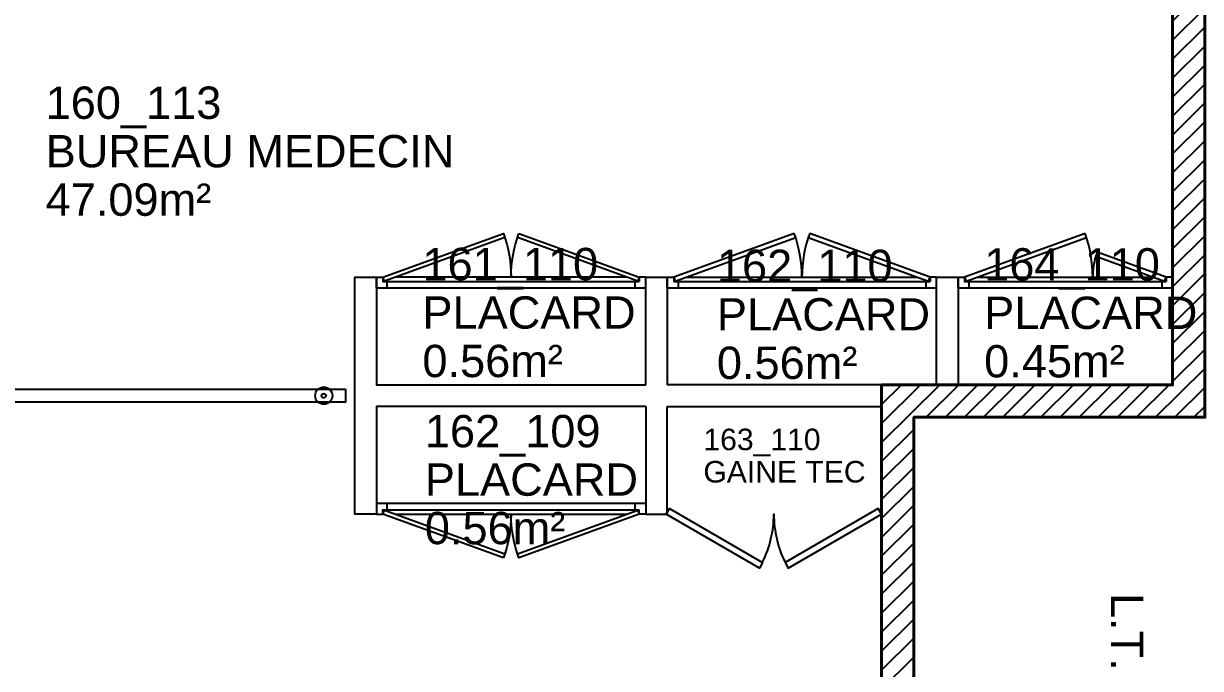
# Model space of a CAD drawing. Header units: metres. Extents: x -8 to 211, y -5 to 120.
# Drawn here: x 159.61 to 165.07, y 109.06 to 112.05 of the extents above; entities that cross this region are included whole.
import ezdxf

# ---------------------------------------------------------------- set-up
doc = ezdxf.new("R2010")
doc.units = ezdxf.units.M
doc.header["$LTSCALE"] = 0.8
doc.header["$MEASUREMENT"] = 0
doc.layers.get('0').update_dxf_attribs({"linetype": 'CONTINUOUS'})
for name, color, linetype in [('A_AGENC', 204, 'CONTINUOUS'), ('A_EQMP', 142, 'CONTINUOUS'), ('A_Etiqu_Gaine', 7, 'CONTINUOUS'), ('A_Etiqu_Gaine_ancien', 7, 'CONTINUOUS'), ('A_Etiqu_Gaine_code', 7, 'CONTINUOUS'), ('A_Etiqu_Local', 7, 'CONTINUOUS'), ('A_Etiqu_Nouveaux locaux', 140, 'CONTINUOUS'), ('A_HACH_STRUC', 7, 'CONTINUOUS'), ('A_MURS_CLOI', 7, 'CONTINUOUS'), ('T-pièces 50', 7, 'CONTINUOUS')]:
    doc.layers.add(name, color=color, linetype=linetype)
doc.layers.add('A_MURS_STRU', color=7, linetype='CONTINUOUS', lineweight=40)
doc.styles.add('ARIAL', font='arial.ttf')
doc.styles.add('Attribut', font='arial.ttf')

# ---------------------------------------------------------------- blocks, each defined once
blk = doc.blocks.new('A_Etiqu_Local')
at = {"style": 'Attribut', "flags": 1}
for tag, p in [('CODE_HOPITAL', (-0.4463, 1.632)), ('CODE_SITE', (-0.4463, 1.407)), ('CODE_BATIMENT', (-0.4463, 1.182)), ('CODE_SECTEUR', (-0.4463, 0.957)), ('CODE_ETAGE', (-0.4463, 0.732)), ('NOM_NORMALISE', (-0.4463, -0.843)), ('SECTEUR_ACTIVITE', (-0.4463, -1.068)), ('SOUS_SECTEUR_ACTIVITE', (-0.4463, -1.293)), ('VOLUME', (-0.4463, -1.518)), ('SERVICE', (-0.4463, -1.743)), ('CODE_UG', (-0.4463, -1.968)), ('CODE_UA', (-0.4463, -2.193)), ('CODE_POLE', (-0.4463, -2.418)), ('OCCUPANT_EXTERNE', (-0.4463, -2.643)), ('DISPONIBILITE', (-0.4463, -2.868)), ('ACCES_HANDICAPES', (-0.4463, -3.093)), ('NATURE_SOL', (-0.4463, -3.318)), ('RISQUE_LABORATOIRE', (-0.4463, -3.543)), ('AMIANTE', (-0.4463, -3.768))]:
    blk.add_attdef(tag, p, '', height=0.15, dxfattribs=at)
at = {"layer": 'A_Etiqu_Local', "style": 'Attribut'}
for tag, p in [('CODE_PIECE', (-0.4463, 0.282)), ('NOM_USAGE', (-0.4463, 0.057)), ('SURFACE', (-0.4463, -0.168))]:
    blk.add_attdef(tag, p, '', height=0.15, dxfattribs=at)
blk = doc.blocks.new('A_Etiqu_Gaine')
at = {"style": 'Attribut', "flags": 1}
for tag, p in [('CODE_HOPITAL', (-0.4323, 0.8651)), ('CODE_SITE', (-0.4323, 0.7151)), ('CODE_BATIMENT', (-0.4323, 0.5651)), ('CODE_SECTEUR', (-0.4323, 0.4151)), ('CODE_ETAGE', (-0.4323, 0.2651)), ('NOM_NORMALISE', (-0.4323, -0.3349)), ('SECTEUR_ACTIVITE', (-0.4323, -0.4849)), ('SOUS_SECTEUR_ACTIVITE', (-0.4323, -0.6349)), ('SURFACE', (-0.4323, -0.7849)), ('CODE_UG', (-0.4323, -0.9349)), ('CODE_POLE', (-0.4323, -1.0849)), ('AMIANTE', (-0.4323, -1.2349))]:
    blk.add_attdef(tag, p, '', height=0.1, dxfattribs=at)
at = {"layer": 'A_Etiqu_Gaine', "style": 'Attribut'}
blk.add_attdef('NOM_USAGE', (-0.4323, -0.1849), '', height=0.1, dxfattribs=at)
at = {"layer": 'A_Etiqu_Gaine_ancien', "style": 'Attribut'}
blk.add_attdef('CODE_PIECE_ANCIEN', (-0.4323, 0.1151), '', height=0.1, dxfattribs=at)
at = {"layer": 'A_Etiqu_Gaine_code', "style": 'Attribut'}
blk.add_attdef('CODE_PIECE', (-0.4323, -0.0349), '', height=0.1, dxfattribs=at)

msp = doc.modelspace()

# ---------------------------------------------------------------- hatches: boundary and pattern name
at = {"layer": 'A_HACH_STRUC'}
h = msp.add_hatch(dxfattribs=at)
h.set_pattern_fill('ANSI31', color=8, scale=0.5, angle=359.7696, style=0)
h.set_pattern_definition([(44.7696, (163.590596, 106.849466), (-0.0440161, 0.04437154), [])])
h.paths.add_polyline_path([(166.8412, 115.0495), (166.5912, 115.0495), (166.4912, 115.0495), (166.4912, 114.9495), (166.5912, 114.9493), (166.5912, 107.4495), (166.8412, 107.4495), (166.8412, 110.5883), (166.8412, 111.4183)])
h.paths.add_polyline_path([(166.9401, 107.2873), (166.9412, 107.4495), (166.1412, 107.4495), (166.1412, 107.2495), (166.1412, 106.8495), (166.9401, 106.8495)])
h.paths.add_polyline_path([(166.1412, 107.4495), (163.7406, 107.4495), (163.7406, 110.2243), (164.9412, 110.2243), (165.0912, 110.2243), (165.0912, 114.9493), (164.9412, 114.9493), (164.9412, 114.7495), (164.9412, 110.3743), (163.5906, 110.3743), (163.5906, 110.2743), (163.5906, 107.2495), (163.6906, 107.2495), (166.1412, 107.2495)])
h.paths.add_polyline_path([(166.7134, 110.6865), (167.518, 110.6865), (167.518, 110.8416), (166.7134, 110.8416)], flags=9)
h.paths.add_polyline_path([(166.7072, 110.8043), (167.3152, 110.8043), (167.3152, 110.9965), (166.7072, 110.9965)], flags=9)
h.paths.add_polyline_path([(164.0281, 110.5928), (165.0955, 110.5928), (165.0955, 110.8255), (164.0281, 110.8255)], flags=25)

# ---------------------------------------------------------------- linework, layer by layer
at = {"layer": 'A_AGENC', "color": 8}
for p, q in [((162.4074, 110.8743), (161.3344, 110.8743)), ((162.6844, 110.8743), (163.7574, 110.8743)), ((164.0344, 110.8743), (164.8527, 110.8743)), ((161.3344, 109.7743), (162.4074, 109.7743))]:
    msp.add_line(p, q, dxfattribs=at)
for points in [[(161.2759, 110.8743), (161.835, 111.0778), (161.8419, 111.059), (161.2828, 110.8555)], [(161.9068, 111.0778), (162.4659, 110.8743), (162.4591, 110.8555), (161.9, 111.059)], [(163.185, 111.0778), (162.6259, 110.8743), (162.6328, 110.8555), (163.1919, 111.059)], [(163.8159, 110.8743), (163.2568, 111.0778), (163.25, 111.059), (163.8091, 110.8555)], [(164.535, 111.0778), (163.9759, 110.8743), (163.9828, 110.8555), (164.5419, 111.059)], [(164.9112, 110.8743), (164.5914, 110.9907), (164.5846, 110.9719), (164.9044, 110.8555)], [(161.835, 109.5708), (161.2759, 109.7743), (161.2828, 109.7931), (161.8419, 109.5896)], [(162.4659, 109.7743), (161.9068, 109.5708), (161.9, 109.5896), (162.4591, 109.7931)], [(163.0385, 109.5503), (163.0235, 109.5243), (162.5905, 109.7743), (162.6055, 109.8003)], [(163.5895, 109.7737), (163.5755, 109.8003), (163.1425, 109.5503), (163.1575, 109.5243)]]:
    msp.add_lwpolyline(points, close=True, dxfattribs=at)
for points in [[(161.835, 111.0778, -0.087489), (161.8709, 110.8743, -0.087489), (161.9068, 111.0778)], [(163.2568, 111.0778, 0.087489), (163.2209, 110.8743, 0.087489), (163.185, 111.0778)], [(164.5846, 110.9719, 0.077451), (164.5709, 110.8743, 0.087489), (164.535, 111.0778)], [(161.9068, 109.5708, -0.087489), (161.8709, 109.7743, -0.087489), (161.835, 109.5708)], [(163.0377, 109.5507, 0.116138), (163.0905, 109.7737, 0.112031), (163.1425, 109.5503)]]:
    msp.add_lwpolyline(points, format="xyb", dxfattribs=at)
for points in [[(162.4959, 110.8243), (161.2459, 110.8243), (161.2459, 110.8743), (161.2759, 110.8743), (161.2759, 110.8543), (162.4659, 110.8543)], [(161.2959, 110.8243), (161.2959, 110.8543)], [(162.4459, 110.8543), (162.4459, 110.8243)], [(162.4959, 110.8243), (162.4959, 110.8743), (162.4659, 110.8743), (162.4659, 110.8543)], [(163.8459, 110.8243), (162.5959, 110.8243), (162.5959, 110.8743), (162.6259, 110.8743), (162.6259, 110.8543), (163.8159, 110.8543)], [(162.6459, 110.8543), (162.6459, 110.8243)], [(163.7959, 110.8543), (163.7959, 110.8243)], [(163.8459, 110.8243), (163.8459, 110.8743), (163.8159, 110.8743), (163.8159, 110.8543)], [(164.9412, 110.8243), (163.9459, 110.8243), (163.9459, 110.8743), (163.9759, 110.8743), (163.9759, 110.8543), (164.9112, 110.8543)], [(163.9959, 110.8543), (163.9959, 110.8243)], [(164.8912, 110.8543), (164.8912, 110.8243)], [(164.9412, 110.8243), (164.9412, 110.8743), (164.9112, 110.8743), (164.9112, 110.8543)], [(162.4959, 109.8243), (161.2459, 109.8243), (161.2459, 109.7743), (161.2759, 109.7743), (161.2759, 109.7943), (162.4659, 109.7943)], [(161.2959, 109.7943), (161.2959, 109.8243)], [(162.4459, 109.8243), (162.4459, 109.7943)], [(162.4959, 109.8243), (162.4959, 109.7743), (162.4659, 109.7743), (162.4659, 109.7943)]]:
    msp.add_lwpolyline(points, dxfattribs=at)
at = {"layer": 'A_EQMP', "color": 8, "linetype": 'Continuous'}
msp.add_lwpolyline([(161.1014, 110.3543), (161.1014, 110.2943), (158.6014, 110.2943), (158.6014, 110.3543)], close=True, dxfattribs=at)
for radius in [0.04, 0.01]:
    msp.add_circle((161.0014, 110.3243), radius, dxfattribs=at)
at = {"layer": 'A_MURS_CLOI', "color": 8}
for points in [[(162.4959, 110.2743), (161.2459, 110.2743), (161.2459, 109.7743), (161.1459, 109.7743), (161.1459, 110.8743), (161.2459, 110.8743), (161.2459, 110.3743), (162.4959, 110.3743)], [(162.4959, 110.3743), (162.4959, 110.8743), (162.5959, 110.8743), (162.5959, 110.3743)], [(162.596, 110.2743), (163.5906, 110.2743), (163.5906, 110.3743), (162.5959, 110.3743)], [(162.4959, 110.2743), (162.4959, 109.7743), (162.596, 109.7743), (162.596, 110.2743)]]:
    msp.add_lwpolyline(points, dxfattribs=at)
msp.add_lwpolyline([(163.9459, 110.8743), (163.9459, 110.3743), (163.8459, 110.3743), (163.8459, 110.8743)], close=True, dxfattribs=at)
at = {"layer": 'A_MURS_STRU', "color": 8}
msp.add_lwpolyline([(165.0912, 114.9493), (164.9412, 114.9493), (164.9412, 110.3743), (163.5906, 110.3743), (163.5906, 107.2495), (166.1412, 107.2495), (166.1412, 107.4495), (163.7406, 107.4495), (163.7406, 110.2243), (165.0912, 110.2243)], close=True, dxfattribs=at)

# ---------------------------------------------------------------- block references
at = {"layer": 'A_Etiqu_Gaine', "color": 8}
msp.add_blockref('A_Etiqu_Gaine', (163.1958, 110.1062), dxfattribs=at).add_auto_attribs({'CODE_PIECE': '163_110', 'NOM_USAGE': 'GAINE TEC'})
at = {"layer": 'A_Etiqu_Local', "color": 8}
ref = msp.add_blockref('A_Etiqu_Local', (160.1565, 111.3277), dxfattribs=at)
ref.add_attrib('CODE_PIECE', '160_113', (159.7102, 111.6096), dxfattribs={"height": 0.15, "style": 'Attribut'})
ref.add_attrib('NOM_USAGE', 'BUREAU MEDECIN', (159.7102, 111.3846), dxfattribs={"height": 0.15, "style": 'Attribut'})
ref.add_attrib('SURFACE', '47.09m²', (159.7102, 111.1596), dxfattribs={"height": 0.15, "style": 'Attribut'})
at = {"layer": 'A_Etiqu_Nouveaux locaux', "color": 8}
ref = msp.add_blockref('A_Etiqu_Local', (161.9055, 110.5786), dxfattribs=at)
ref.add_attrib('CODE_PIECE', '161_110', (161.4592, 110.8606), dxfattribs={"layer": 'A_Etiqu_Local', "height": 0.15, "style": 'Attribut'})
ref.add_attrib('NOM_USAGE', 'PLACARD', (161.4592, 110.6356), dxfattribs={"layer": 'A_Etiqu_Local', "height": 0.15, "style": 'Attribut'})
ref.add_attrib('SURFACE', '0.56m²', (161.4592, 110.4106), dxfattribs={"layer": 'A_Etiqu_Local', "height": 0.15, "style": 'Attribut'})
ref = msp.add_blockref('A_Etiqu_Local', (163.2724, 110.5701), dxfattribs=at)
ref.add_attrib('CODE_PIECE', '162_110', (162.8261, 110.8521), dxfattribs={"layer": 'A_Etiqu_Local', "height": 0.15, "style": 'Attribut'})
ref.add_attrib('NOM_USAGE', 'PLACARD', (162.8261, 110.6271), dxfattribs={"layer": 'A_Etiqu_Local', "height": 0.15, "style": 'Attribut'})
ref.add_attrib('SURFACE', '0.56m²', (162.8261, 110.4021), dxfattribs={"layer": 'A_Etiqu_Local', "height": 0.15, "style": 'Attribut'})
ref = msp.add_blockref('A_Etiqu_Local', (164.5132, 110.5772), dxfattribs=at)
ref.add_attrib('CODE_PIECE', '164_110', (164.0668, 110.8592), dxfattribs={"layer": 'A_Etiqu_Local', "height": 0.15, "style": 'Attribut'})
ref.add_attrib('NOM_USAGE', 'PLACARD', (164.0668, 110.6342), dxfattribs={"layer": 'A_Etiqu_Local', "height": 0.15, "style": 'Attribut'})
ref.add_attrib('SURFACE', '0.45m²', (164.0668, 110.4092), dxfattribs={"layer": 'A_Etiqu_Local', "height": 0.15, "style": 'Attribut'})
ref = msp.add_blockref('A_Etiqu_Local', (161.9168, 109.8029), dxfattribs=at)
ref.add_attrib('CODE_PIECE', '162_109', (161.4704, 110.0848), dxfattribs={"layer": 'A_Etiqu_Local', "height": 0.15, "style": 'Attribut'})
ref.add_attrib('NOM_USAGE', 'PLACARD', (161.4704, 109.8598), dxfattribs={"layer": 'A_Etiqu_Local', "height": 0.15, "style": 'Attribut'})
ref.add_attrib('SURFACE', '0.56m²', (161.4704, 109.6348), dxfattribs={"layer": 'A_Etiqu_Local', "height": 0.15, "style": 'Attribut'})

# ---------------------------------------------------------------- texts
at = {"layer": 'T-pièces 50', "color": 8, "insert": (164.7306, 109.2281), "char_height": 0.15, "width": 2.492701, "attachment_point": 5, "rotation": 270, "style": 'ARIAL'}
msp.add_mtext('L.T.', dxfattribs=at)

doc.saveas('drawing.dxf')
